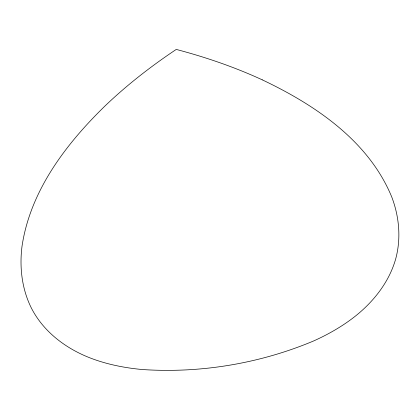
<?xml version="1.0" encoding="UTF-8"?>
<svg xmlns="http://www.w3.org/2000/svg" width="420" height="420" viewBox="0 0 420 420"><rect width="100%" height="100%" fill="white"/><g stroke="black" fill="none" stroke-linecap="round" stroke-linejoin="round"><path stroke-width="0.63" d="M262.232 79.837C315.147 104.895 368.802 140.984 391.813 197.148C399.257 216.767 401.226 238.581 395.687 258.946C389.408 281.09 374.929 299.99 357.362 314.512A162.335 88.179 -9.4 0 1 313.352 341.077C259.686 363.584 200.508 373.422 142.448 369.537A162.335 88.179 -9.4 0 1 92.117 358.685C66.838 349.33 43.596 332.231 31.243 307.797C21.851 288.829 19.352 267.104 22.024 246.251C30.25 190.869 65.867 144.123 104.958 106.024A552.941 300.342 -9.4 0 1 176.253 49.424A552.941 300.342 -9.4 0 1 262.238 79.832"/></g></svg>
